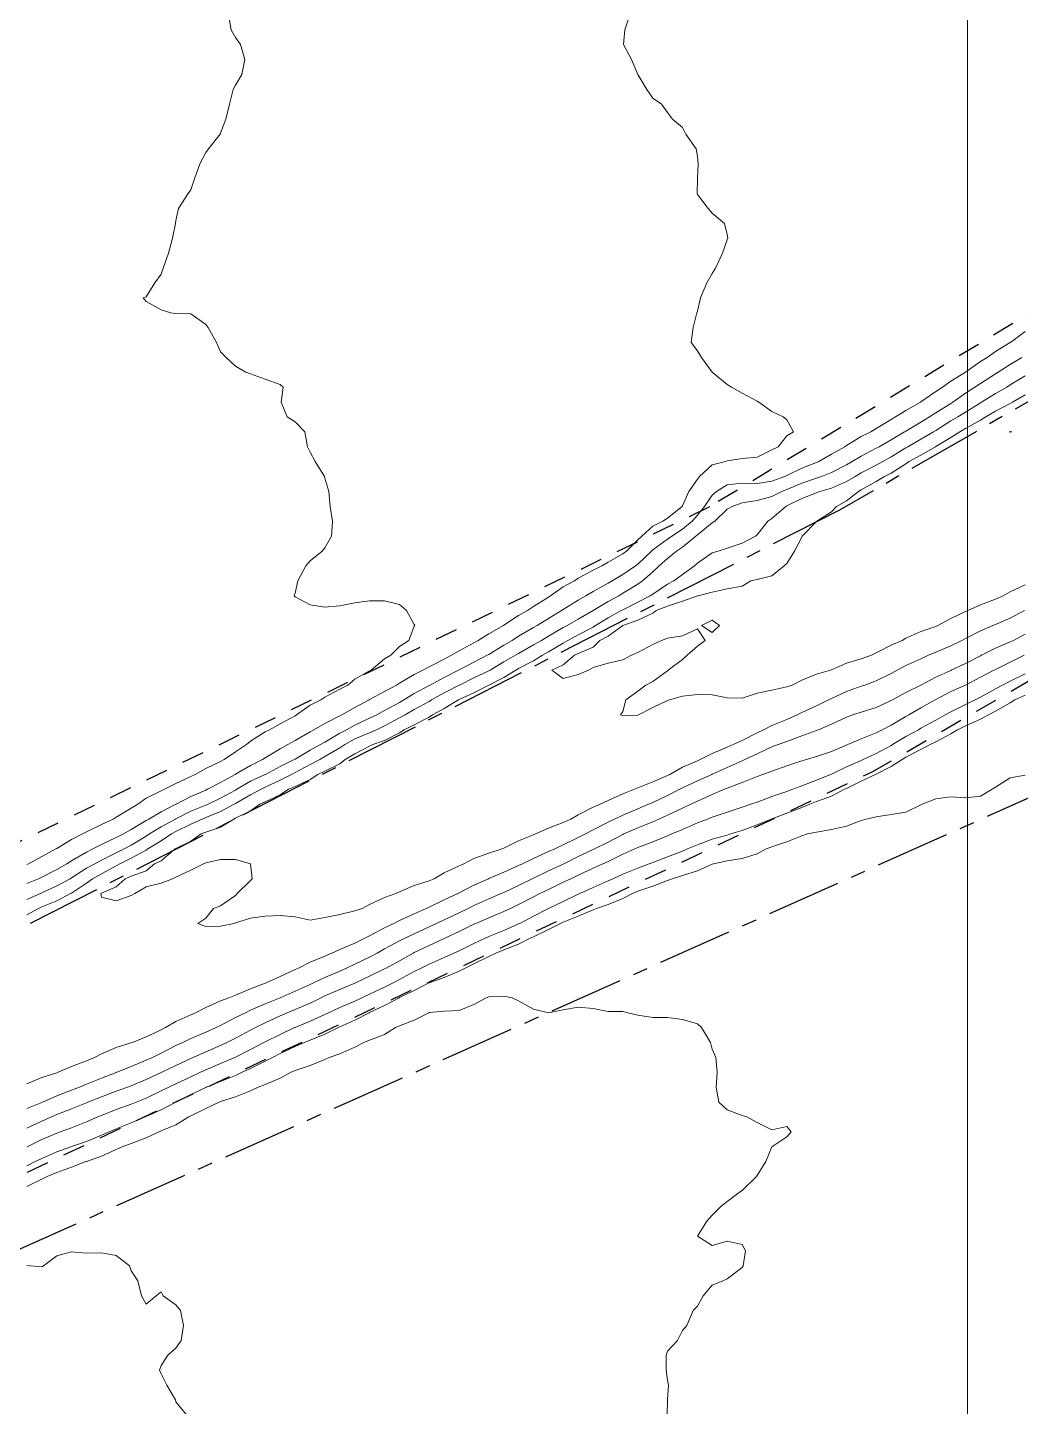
# Model space of a CAD drawing. Header units: centimetres. Extents: x 0 to 642158, y -847 to 649707.
# Drawn here: x 616935.27 to 616968.59, y 619902.53 to 619948.82 of the extents above; entities that cross this region are included whole.
import ezdxf

# ---------------------------------------------------------------- set-up
doc = ezdxf.new("R2010")
doc.units = ezdxf.units.CM
doc.header["$MEASUREMENT"] = 0
doc.linetypes.add('CENTERX2', pattern=[4, 2.5, -0.5, 0.5, -0.5])
doc.linetypes.add('JIS_02_0.7', pattern=[1.35, 0.75, -0.6])
for name, color, linetype, lineweight in [('MEV_grille', 254, 'Continuous', 9), ('WAL_parcellaire agricole', 7, 'JIS_02_0.7', 25), ('WAL_topographie 0.5', 253, 'Continuous', 20)]:
    doc.layers.add(name, color=color, linetype=linetype, lineweight=lineweight)
doc.layers.add('SPW_parcellaire cadastral', color=7, linetype='CENTERX2', lineweight=25, true_color=0xff0542)

# ---------------------------------------------------------------- blocks, each defined once
blk = doc.blocks.new('*U112')
at = {"layer": 'MEV_grille', "transparency": 33554687}
blk.add_lwpolyline([(0, 1825.476), (0, -1825.476)], dxfattribs=at)
blk = doc.blocks.new('*U113')
at = {"layer": 'MEV_grille', "color": 0, "linetype": 'ByBlock', "lineweight": -2, "transparency": 16777216}
blk.add_blockref('*U112', (1600, 0), dxfattribs=at)

msp = doc.modelspace()

# ---------------------------------------------------------------- linework, layer by layer
at = {"layer": 'SPW_parcellaire cadastral'}
for points in [[(616921.398, 619912.152), (616803.95, 620042.534), (616842.291, 620067.212), (616824.166, 620098.846), (616913.726, 620151.806), (617037.024, 619981.817), (616987.92, 619947.229), (616962.52, 619932.624), (616929.537, 619915.761), (616921.398, 619912.152)], [(617007.905, 619826.751), (616920.013, 619901.11), (616969.525, 619923.259), (617063.567, 619833.635)]]:
    msp.add_lwpolyline(points, dxfattribs=at)
at = {"layer": 'WAL_parcellaire agricole'}
for points in [[(617004.365, 620160.596), (617008.458, 620154.4), (617135.971, 620039.415), (617097.973, 620020.411), (617076.475, 620008.409), (617057.809, 619999.407), (617044.144, 619991.405), (617027.645, 619979.57), (617009.147, 619966.735), (616986.816, 619950.066), (616958.152, 619932.729), (616872.99, 619891.386), (616829.993, 619869.882)], [(616834.393, 619862.141), (616901.115, 619894.202), (616963.611, 619923.834), (616998.733, 619944.275), (617044.542, 619975.155), (617078.601, 619997.784), (617129.239, 620024.449), (617150.605, 620035.193), (617167.005, 620042.471), (617183.636, 620049.254), (617195.968, 620052.589), (617205.635, 620054.257), (617214.468, 620054.924), (617225.801, 620055.092), (617244.635, 620054.095), (617264.801, 620051.764), (617279.268, 620048.932), (617287.568, 620047.033), (617298.302, 620043.934), (617316.303, 620037.27), (617206.585, 619911.125), (617193.234, 619891.652), (617159.761, 619845.532), (616438.339, 619756.31)]]:
    msp.add_lwpolyline(points, dxfattribs=at)
at = {"layer": 'WAL_topographie 0.5'}
for points in [[(616955.484, 619949.25), (616955.319, 619948.75), (616955.273, 619948.25), (616955.533, 619947.75), (616955.75, 619947.25), (616955.75, 619947.25), (616956.058, 619946.75), (616956.25, 619946.456), (616956.542, 619946.25), (616956.75, 619945.972), (616956.917, 619945.75), (616957.25, 619945.464), (616957.365, 619945.25), (616957.71, 619944.75), (616957.75, 619944.5), (616957.779, 619944.25), (616957.75, 619943.75), (616957.75, 619943.749), (616957.739, 619943.25), (616957.75, 619943.221), (616958.114, 619942.75), (616958.25, 619942.592), (616958.656, 619942.25), (616958.75, 619941.875), (616958.767, 619941.75), (616958.75, 619941.7), (616958.595, 619941.25), (616958.361, 619940.75), (616958.25, 619940.568), (616958.061, 619940.25), (616957.85, 619939.75), (616957.75, 619939.306), (616957.736, 619939.25), (616957.607, 619938.75), (616957.542, 619938.25), (616957.75, 619937.972), (616957.893, 619937.75), (616958.25, 619937.25), (616958.25, 619937.25), (616958.75, 619936.844), (616958.893, 619936.75), (616959.25, 619936.553), (616959.75, 619936.276), (616959.809, 619936.25), (616960.25, 619935.937), (616960.625, 619935.75), (616960.75, 619935.656), (616960.974, 619935.25), (616960.75, 619935.12), (616960.456, 619934.75), (616960.25, 619934.648), (616959.75, 619934.406), (616959.25, 619934.353), (616958.75, 619934.283), (616958.688, 619934.25), (616958.25, 619934.147), (616957.824, 619933.75), (616957.75, 619933.66), (616957.463, 619933.25), (616957.25, 619932.767), (616957.239, 619932.75), (616956.75, 619932.358), (616956.595, 619932.25), (616956.25, 619932.086), (616955.886, 619931.75), (616955.75, 619931.621), (616955.373, 619931.25), (616955.25, 619931.158), (616954.75, 619930.875), (616954.548, 619930.75), (616954.25, 619930.609), (616953.75, 619930.334), (616953.623, 619930.25), (616953.25, 619930.049), (616952.824, 619929.75), (616952.75, 619929.705), (616952.25, 619929.382), (616952.051, 619929.25), (616951.75, 619929.085), (616951.25, 619928.759), (616951.238, 619928.75), (616950.75, 619928.471), (616950.397, 619928.25), (616950.25, 619928.169), (616949.75, 619927.897), (616949.501, 619927.75), (616949.25, 619927.623), (616948.75, 619927.366), (616948.538, 619927.25), (616948.25, 619927.108), (616947.75, 619926.813), (616947.648, 619926.75), (616947.25, 619926.532), (616946.75, 619926.262), (616946.731, 619926.25), (616946.25, 619925.992), (616945.82, 619925.75), (616945.75, 619925.715), (616945.25, 619925.463), (616944.874, 619925.25), (616944.75, 619925.183), (616944.25, 619924.894), (616944.008, 619924.75), (616943.75, 619924.604), (616943.25, 619924.312), (616943.154, 619924.25), (616942.75, 619924.053), (616942.25, 619923.756), (616942.24, 619923.75), (616941.75, 619923.474), (616941.314, 619923.25), (616941.25, 619923.222), (616940.75, 619923.008), (616940.259, 619922.75), (616940.25, 619922.746), (616939.75, 619922.499), (616939.342, 619922.25), (616939.25, 619922.198), (616938.75, 619921.897), (616938.489, 619921.75), (616938.25, 619921.635), (616937.75, 619921.399), (616937.466, 619921.25), (616937.25, 619921.145), (616936.75, 619920.85), (616936.588, 619920.75), (616936.25, 619920.559), (616935.75, 619920.306), (616935.635, 619920.25), (616935.25, 619920.083)], [(616942.016, 619949.25), (616942.101, 619948.75), (616942.25, 619948.491), (616942.421, 619948.25), (616942.56, 619947.75), (616942.458, 619947.25), (616942.25, 619946.893), (616942.17, 619946.75), (616942.047, 619946.25), (616941.923, 619945.75), (616941.75, 619945.275), (616941.738, 619945.25), (616941.338, 619944.75), (616941.25, 619944.625), (616941.056, 619944.25), (616940.875, 619943.75), (616940.75, 619943.375), (616940.663, 619943.25), (616940.333, 619942.75), (616940.25, 619942.35), (616940.238, 619942.25), (616940.136, 619941.75), (616940.006, 619941.25), (616939.827, 619940.75), (616939.75, 619940.55), (616939.546, 619940.25), (616939.25, 619939.786), (616939.15, 619939.75), (616939.25, 619939.625), (616939.75, 619939.35), (616940.083, 619939.25), (616940.25, 619939.229), (616940.75, 619939.213), (616941.25, 619938.85), (616941.331, 619938.75), (616941.611, 619938.25), (616941.75, 619937.938), (616941.938, 619937.75), (616942.25, 619937.456), (616942.6, 619937.25), (616942.75, 619937.194), (616943.25, 619937.017), (616943.75, 619936.845), (616943.845, 619936.75), (616943.785, 619936.25), (616943.983, 619935.75), (616944.25, 619935.59), (616944.577, 619935.25), (616944.67, 619934.75), (616944.75, 619934.566), (616944.926, 619934.25), (616945.234, 619933.75), (616945.25, 619933.7), (616945.382, 619933.25), (616945.426, 619932.75), (616945.5, 619932.25), (616945.466, 619931.75), (616945.25, 619931.36), (616945.154, 619931.25), (616944.75, 619930.917), (616944.608, 619930.75), (616944.338, 619930.25), (616944.25, 619929.833), (616944.223, 619929.75), (616944.25, 619929.715), (616944.75, 619929.439), (616945.25, 619929.366), (616945.75, 619929.408), (616946.25, 619929.508), (616946.75, 619929.583), (616947.25, 619929.583), (616947.75, 619929.457), (616947.99, 619929.25), (616948.25, 619928.786), (616948.266, 619928.75), (616948.25, 619928.729), (616948.07, 619928.25), (616947.75, 619928.049), (616947.462, 619927.75), (616947.25, 619927.625), (616946.797, 619927.25), (616946.75, 619927.227), (616946.25, 619926.951), (616946.015, 619926.75), (616945.75, 619926.617), (616945.25, 619926.347), (616945.118, 619926.25), (616944.75, 619926.078), (616944.3, 619925.75), (616944.25, 619925.722), (616943.75, 619925.452), (616943.392, 619925.25), (616943.25, 619925.183), (616942.75, 619924.872), (616942.62, 619924.75), (616942.25, 619924.506), (616941.873, 619924.25), (616941.75, 619924.185), (616941.25, 619923.949), (616940.9, 619923.75), (616940.75, 619923.682), (616940.25, 619923.444), (616939.863, 619923.25), (616939.75, 619923.201), (616939.25, 619922.952), (616938.971, 619922.75), (616938.75, 619922.616), (616938.25, 619922.31), (616938.146, 619922.25), (616937.75, 619922.067), (616937.25, 619921.821), (616937.12, 619921.75), (616936.75, 619921.568), (616936.25, 619921.268), (616936.223, 619921.25), (616935.75, 619920.991), (616935.301, 619920.75), (616935.25, 619920.727)], [(616968.75, 619938.625), (616968.252, 619938.25), (616968.25, 619938.249), (616967.75, 619937.95), (616967.476, 619937.75), (616967.25, 619937.608), (616966.75, 619937.251), (616966.748, 619937.25), (616966.25, 619936.955), (616965.977, 619936.75), (616965.75, 619936.603), (616965.25, 619936.257), (616965.241, 619936.25), (616964.75, 619935.973), (616964.403, 619935.75), (616964.25, 619935.662), (616963.75, 619935.364), (616963.566, 619935.25), (616963.25, 619935.092), (616962.75, 619934.79), (616962.693, 619934.75), (616962.25, 619934.497), (616961.829, 619934.25), (616961.75, 619934.217), (616961.25, 619934.029), (616960.75, 619933.785), (616960.682, 619933.75), (616960.25, 619933.59), (616959.75, 619933.513), (616959.25, 619933.524), (616958.75, 619933.471), (616958.391, 619933.25), (616958.25, 619933.126), (616957.991, 619932.75), (616957.75, 619932.453), (616957.576, 619932.25), (616957.25, 619931.985), (616956.893, 619931.75), (616956.75, 619931.651), (616956.25, 619931.287), (616956.212, 619931.25), (616955.75, 619930.809), (616955.674, 619930.75), (616955.25, 619930.457), (616954.889, 619930.25), (616954.75, 619930.168), (616954.25, 619929.891), (616954.006, 619929.75), (616953.75, 619929.596), (616953.25, 619929.291), (616953.188, 619929.25), (616952.75, 619928.987), (616952.368, 619928.75), (616952.25, 619928.68), (616951.75, 619928.386), (616951.534, 619928.25), (616951.25, 619928.085), (616950.75, 619927.78), (616950.699, 619927.75), (616950.25, 619927.516), (616949.75, 619927.257), (616949.738, 619927.25), (616949.25, 619927.003), (616948.778, 619926.75), (616948.75, 619926.735), (616948.25, 619926.462), (616947.903, 619926.25), (616947.75, 619926.167), (616947.25, 619925.891), (616946.987, 619925.75), (616946.75, 619925.642), (616946.25, 619925.408), (616945.97, 619925.25), (616945.75, 619925.135), (616945.25, 619924.836), (616945.104, 619924.75), (616944.75, 619924.567), (616944.25, 619924.267), (616944.223, 619924.25), (616943.75, 619924.012), (616943.261, 619923.75), (616943.25, 619923.745), (616942.75, 619923.524), (616942.291, 619923.25), (616942.25, 619923.226), (616941.75, 619922.95), (616941.331, 619922.75), (616941.25, 619922.716), (616940.75, 619922.516), (616940.25, 619922.261), (616940.231, 619922.25), (616939.75, 619921.991), (616939.368, 619921.75), (616939.25, 619921.675), (616938.75, 619921.379), (616938.511, 619921.25), (616938.25, 619921.122), (616937.75, 619920.876), (616937.524, 619920.75), (616937.25, 619920.603), (616936.75, 619920.277), (616936.705, 619920.25), (616936.25, 619920.009), (616935.75, 619919.773), (616935.703, 619919.75), (616935.25, 619919.547)], [(616968.635, 619937.75), (616968.25, 619937.511), (616967.838, 619937.25), (616967.75, 619937.194), (616967.25, 619936.874), (616967.057, 619936.75), (616966.75, 619936.551), (616966.319, 619936.25), (616966.25, 619936.206), (616965.75, 619935.889), (616965.536, 619935.75), (616965.25, 619935.573), (616964.75, 619935.279), (616964.704, 619935.25), (616964.25, 619934.982), (616963.845, 619934.75), (616963.75, 619934.699), (616963.25, 619934.436), (616962.944, 619934.25), (616962.75, 619934.14), (616962.25, 619933.885), (616961.918, 619933.75), (616961.75, 619933.691), (616961.25, 619933.53), (616960.75, 619933.318), (616960.587, 619933.25), (616960.25, 619933.086), (616959.75, 619932.95), (616959.25, 619932.863), (616958.916, 619932.75), (616958.75, 619932.658), (616958.33, 619932.25), (616958.25, 619932.192), (616957.75, 619931.793), (616957.696, 619931.75), (616957.25, 619931.384), (616957.051, 619931.25), (616956.75, 619930.997), (616956.47, 619930.75), (616956.25, 619930.547), (616955.906, 619930.25), (616955.75, 619930.142), (616955.25, 619929.831), (616955.111, 619929.75), (616954.75, 619929.557), (616954.252, 619929.25), (616954.25, 619929.249), (616953.75, 619928.964), (616953.376, 619928.75), (616953.25, 619928.686), (616952.75, 619928.391), (616952.519, 619928.25), (616952.25, 619928.098), (616951.75, 619927.81), (616951.651, 619927.75), (616951.25, 619927.525), (616950.794, 619927.25), (616950.75, 619927.226), (616950.25, 619926.993), (616949.762, 619926.75), (616949.75, 619926.744), (616949.25, 619926.487), (616948.831, 619926.25), (616948.75, 619926.202), (616948.25, 619925.928), (616947.94, 619925.75), (616947.75, 619925.646), (616947.25, 619925.376), (616946.986, 619925.25), (616946.75, 619925.15), (616946.25, 619924.942), (616945.919, 619924.75), (616945.75, 619924.641), (616945.25, 619924.348), (616945.075, 619924.25), (616944.75, 619924.08), (616944.25, 619923.816), (616944.129, 619923.75), (616943.75, 619923.557), (616943.25, 619923.318), (616943.11, 619923.25), (616942.75, 619923.065), (616942.25, 619922.776), (616942.205, 619922.75), (616941.75, 619922.505), (616941.25, 619922.299), (616941.134, 619922.25), (616940.75, 619922.077), (616940.25, 619921.83), (616940.107, 619921.75), (616939.75, 619921.521), (616939.31, 619921.25), (616939.25, 619921.21), (616938.75, 619920.939), (616938.371, 619920.75), (616938.25, 619920.677), (616937.75, 619920.416), (616937.455, 619920.25), (616937.25, 619920.1), (616936.75, 619919.767), (616936.716, 619919.75), (616936.25, 619919.507), (616935.75, 619919.303), (616935.636, 619919.25), (616935.25, 619919.036)], [(616968.75, 619937.135), (616968.25, 619936.825), (616968.13, 619936.75), (616967.75, 619936.536), (616967.287, 619936.25), (616967.25, 619936.229), (616966.75, 619935.917), (616966.49, 619935.75), (616966.25, 619935.616), (616965.75, 619935.301), (616965.671, 619935.25), (616965.25, 619935.001), (616964.808, 619934.75), (616964.75, 619934.717), (616964.25, 619934.407), (616963.97, 619934.25), (616963.75, 619934.134), (616963.25, 619933.87), (616963.042, 619933.75), (616962.75, 619933.584), (616962.25, 619933.358), (616961.863, 619933.25), (616961.75, 619933.206), (616961.25, 619933.01), (616960.75, 619932.766), (616960.715, 619932.75), (616960.25, 619932.347), (616960.111, 619932.25), (616959.75, 619931.788), (616959.699, 619931.75), (616959.25, 619931.517), (616958.75, 619931.347), (616958.449, 619931.25), (616958.25, 619931.187), (616957.75, 619930.841), (616957.648, 619930.75), (616957.25, 619930.467), (616956.964, 619930.25), (616956.75, 619930.136), (616956.25, 619929.807), (616956.166, 619929.75), (616955.75, 619929.534), (616955.25, 619929.281), (616955.196, 619929.25), (616954.75, 619929.01), (616954.331, 619928.75), (616954.25, 619928.697), (616953.75, 619928.433), (616953.406, 619928.25), (616953.25, 619928.159), (616952.75, 619927.868), (616952.548, 619927.75), (616952.25, 619927.566), (616951.75, 619927.304), (616951.656, 619927.25), (616951.25, 619927.004), (616950.753, 619926.75), (616950.75, 619926.748), (616950.25, 619926.49), (616949.75, 619926.261), (616949.728, 619926.25), (616949.25, 619925.958), (616948.859, 619925.75), (616948.75, 619925.675), (616948.25, 619925.419), (616947.912, 619925.25), (616947.75, 619925.146), (616947.25, 619924.885), (616946.859, 619924.75), (616946.75, 619924.698), (616946.25, 619924.44), (616945.928, 619924.25), (616945.75, 619924.107), (616945.25, 619923.858), (616945.017, 619923.75), (616944.75, 619923.581), (616944.25, 619923.349), (616944.026, 619923.25), (616943.75, 619923.067), (616943.25, 619922.834), (616943.071, 619922.75), (616942.75, 619922.533), (616942.25, 619922.278), (616942.19, 619922.25), (616941.75, 619921.983), (616941.25, 619921.81), (616941.093, 619921.75), (616940.75, 619921.51), (616940.25, 619921.266), (616940.222, 619921.25), (616939.75, 619920.848), (616939.531, 619920.75), (616939.25, 619920.512), (616938.75, 619920.334), (616938.551, 619920.25), (616938.25, 619919.971), (616937.75, 619919.763), (616937.73, 619919.75), (616937.75, 619919.634), (616938.25, 619919.501), (616938.75, 619919.687), (616938.876, 619919.75), (616939.25, 619919.972), (616939.75, 619920.104), (616940.135, 619920.25), (616940.25, 619920.302), (616940.75, 619920.539), (616941.177, 619920.75), (616941.25, 619920.781), (616941.75, 619920.893), (616942.25, 619920.895), (616942.75, 619920.753), (616942.757, 619920.75), (616942.804, 619920.25), (616942.75, 619920.194), (616942.306, 619919.75), (616942.25, 619919.682), (616941.75, 619919.336), (616941.514, 619919.25), (616941.25, 619918.924), (616940.982, 619918.75), (616941.25, 619918.646), (616941.75, 619918.653), (616942.2, 619918.75), (616942.25, 619918.765), (616942.75, 619918.927), (616943.25, 619918.994), (616943.75, 619919.009), (616944.25, 619918.969), (616944.75, 619918.853), (616945.25, 619918.942), (616945.75, 619919.051), (616946.25, 619919.165), (616946.503, 619919.25), (616946.75, 619919.387), (616947.25, 619919.62), (616947.629, 619919.75), (616947.75, 619919.812), (616948.25, 619920.019), (616948.75, 619920.178), (616948.92, 619920.25), (616949.25, 619920.442), (616949.75, 619920.68), (616949.914, 619920.75), (616950.25, 619920.929), (616950.75, 619921.109), (616951.203, 619921.25), (616951.25, 619921.271), (616951.75, 619921.516), (616952.25, 619921.725), (616952.314, 619921.75), (616952.75, 619921.944), (616953.25, 619922.133), (616953.5, 619922.25), (616953.75, 619922.395), (616954.25, 619922.647), (616954.489, 619922.75), (616954.75, 619922.88), (616955.25, 619923.098), (616955.642, 619923.25), (616955.75, 619923.301), (616956.25, 619923.505), (616956.75, 619923.716), (616956.82, 619923.75), (616957.25, 619923.988), (616957.75, 619924.211), (616957.838, 619924.25), (616958.25, 619924.455), (616958.75, 619924.665), (616958.946, 619924.75), (616959.25, 619924.892), (616959.75, 619925.148), (616959.97, 619925.25), (616960.25, 619925.393), (616960.75, 619925.597), (616961.093, 619925.75), (616961.25, 619925.828), (616961.75, 619926.052), (616962.147, 619926.25), (616962.25, 619926.302), (616962.75, 619926.533), (616963.25, 619926.709), (616963.366, 619926.75), (616963.75, 619926.89), (616964.25, 619927.142), (616964.456, 619927.25), (616964.75, 619927.404), (616965.25, 619927.636), (616965.509, 619927.75), (616965.75, 619927.85), (616966.25, 619928.069), (616966.621, 619928.25), (616966.75, 619928.315), (616967.25, 619928.575), (616967.663, 619928.75), (616967.75, 619928.785), (616968.25, 619928.995), (616968.732, 619929.25)], [(616968.75, 619936.493), (616968.328, 619936.25), (616968.25, 619936.204), (616967.75, 619935.941), (616967.425, 619935.75), (616967.25, 619935.64), (616966.75, 619935.358), (616966.555, 619935.25), (616966.25, 619935.064), (616965.75, 619934.756), (616965.74, 619934.75), (616965.25, 619934.469), (616964.853, 619934.25), (616964.75, 619934.179), (616964.25, 619933.865), (616964.026, 619933.75), (616963.75, 619933.583), (616963.25, 619933.304), (616963.151, 619933.25), (616962.75, 619932.935), (616962.421, 619932.75), (616962.25, 619932.57), (616961.759, 619932.25), (616961.75, 619932.241), (616961.268, 619931.75), (616961.25, 619931.711), (616961.005, 619931.25), (616960.75, 619930.83), (616960.66, 619930.75), (616960.25, 619930.42), (616959.75, 619930.295), (616959.543, 619930.25), (616959.25, 619930.068), (616958.75, 619929.983), (616958.25, 619929.865), (616957.759, 619929.75), (616957.75, 619929.746), (616957.25, 619929.562), (616956.75, 619929.402), (616956.371, 619929.25), (616956.25, 619929.167), (616955.75, 619928.929), (616955.25, 619928.753), (616955.244, 619928.75), (616954.75, 619928.397), (616954.478, 619928.25), (616954.25, 619928.027), (616953.75, 619927.807), (616953.629, 619927.75), (616953.25, 619927.424), (616952.867, 619927.25), (616953.25, 619926.967), (616953.75, 619927.103), (616954.092, 619927.25), (616954.25, 619927.335), (616954.75, 619927.486), (616955.25, 619927.599), (616955.543, 619927.75), (616955.75, 619927.842), (616956.25, 619928.107), (616956.547, 619928.25), (616956.75, 619928.325), (616957.25, 619928.405), (616957.75, 619928.638), (616958.014, 619928.25), (616957.75, 619928.054), (616957.403, 619927.75), (616957.25, 619927.613), (616956.764, 619927.25), (616956.75, 619927.233), (616956.25, 619926.865), (616956.022, 619926.75), (616955.75, 619926.54), (616955.352, 619926.25), (616955.25, 619925.857), (616955.167, 619925.75), (616955.25, 619925.731), (616955.75, 619925.739), (616955.776, 619925.75), (616956.25, 619926), (616956.75, 619926.231), (616956.81, 619926.25), (616957.25, 619926.379), (616957.75, 619926.438), (616958.25, 619926.424), (616958.75, 619926.323), (616959.25, 619926.306), (616959.75, 619926.483), (616960.25, 619926.574), (616960.75, 619926.689), (616960.934, 619926.75), (616961.25, 619926.913), (616961.75, 619927.114), (616962.222, 619927.25), (616962.25, 619927.263), (616962.75, 619927.485), (616963.25, 619927.635), (616963.588, 619927.75), (616963.75, 619927.831), (616964.25, 619928.092), (616964.617, 619928.25), (616964.75, 619928.321), (616965.25, 619928.544), (616965.75, 619928.721), (616965.817, 619928.75), (616966.25, 619928.98), (616966.75, 619929.219), (616966.825, 619929.25), (616967.25, 619929.443), (616967.75, 619929.635), (616968.006, 619929.75), (616968.25, 619929.877), (616968.75, 619930.112)], [(616968.25, 619935.24), (616968.301, 619935.25), (616968.25, 619935.259), (616968.215, 619935.25), (616968.25, 619935.24)], [(616958.496, 619928.75), (616958.25, 619928.52), (616957.887, 619928.75), (616958.25, 619928.929), (616958.496, 619928.75)], [(616935.25, 619913.366), (616935.75, 619913.577), (616936.25, 619913.733), (616936.301, 619913.75), (616936.75, 619913.942), (616937.25, 619914.139), (616937.522, 619914.25), (616937.75, 619914.369), (616938.25, 619914.58), (616938.75, 619914.734), (616938.794, 619914.75), (616939.25, 619914.938), (616939.75, 619915.176), (616939.897, 619915.25), (616940.25, 619915.456), (616940.75, 619915.682), (616940.903, 619915.75), (616941.25, 619915.927), (616941.75, 619916.145), (616942.026, 619916.25), (616942.25, 619916.34), (616942.75, 619916.549), (616943.25, 619916.738), (616943.28, 619916.75), (616943.75, 619916.965), (616944.25, 619917.196), (616944.365, 619917.25), (616944.75, 619917.445), (616945.25, 619917.653), (616945.48, 619917.75), (616945.75, 619917.87), (616946.25, 619918.09), (616946.585, 619918.25), (616946.75, 619918.336), (616947.25, 619918.602), (616947.56, 619918.75), (616947.75, 619918.846), (616948.25, 619919.074), (616948.653, 619919.25), (616948.75, 619919.295), (616949.25, 619919.536), (616949.71, 619919.75), (616949.75, 619919.771), (616950.25, 619920.03), (616950.742, 619920.25), (616950.75, 619920.254), (616951.25, 619920.47), (616951.75, 619920.689), (616951.882, 619920.75), (616952.25, 619920.931), (616952.75, 619921.157), (616952.961, 619921.25), (616953.25, 619921.381), (616953.75, 619921.627), (616953.997, 619921.75), (616954.25, 619921.888), (616954.75, 619922.145), (616954.969, 619922.25), (616955.25, 619922.383), (616955.75, 619922.598), (616956.112, 619922.75), (616956.25, 619922.809), (616956.75, 619923.042), (616957.16, 619923.25), (616957.25, 619923.296), (616957.75, 619923.534), (616958.234, 619923.75), (616958.25, 619923.758), (616958.75, 619923.983), (616959.25, 619924.21), (616959.337, 619924.25), (616959.75, 619924.444), (616960.25, 619924.671), (616960.456, 619924.75), (616960.75, 619924.857), (616961.25, 619925.04), (616961.75, 619925.226), (616961.812, 619925.25), (616962.25, 619925.432), (616962.75, 619925.673), (616962.967, 619925.75), (616963.25, 619925.844), (616963.75, 619926.002), (616964.25, 619926.227), (616964.292, 619926.25), (616964.75, 619926.503), (616965.25, 619926.749), (616965.252, 619926.75), (616965.75, 619927.017), (616966.25, 619927.244), (616966.265, 619927.25), (616966.75, 619927.475), (616967.25, 619927.734), (616967.281, 619927.75), (616967.75, 619927.992), (616968.25, 619928.198), (616968.356, 619928.25), (616968.75, 619928.455)], [(616935.25, 619912.53), (616935.75, 619912.741), (616935.771, 619912.75), (616936.25, 619912.963), (616936.75, 619913.154), (616937.009, 619913.25), (616937.25, 619913.348), (616937.75, 619913.553), (616938.25, 619913.745), (616938.263, 619913.75), (616938.75, 619913.948), (616939.25, 619914.152), (616939.465, 619914.25), (616939.75, 619914.391), (616940.25, 619914.644), (616940.481, 619914.75), (616940.75, 619914.879), (616941.25, 619915.095), (616941.599, 619915.25), (616941.75, 619915.326), (616942.25, 619915.586), (616942.58, 619915.75), (616942.75, 619915.831), (616943.25, 619916.051), (616943.746, 619916.25), (616943.75, 619916.252), (616944.25, 619916.47), (616944.75, 619916.698), (616944.863, 619916.75), (616945.25, 619916.935), (616945.75, 619917.149), (616945.977, 619917.25), (616946.25, 619917.38), (616946.75, 619917.62), (616946.998, 619917.75), (616947.25, 619917.889), (616947.75, 619918.163), (616947.927, 619918.25), (616948.25, 619918.403), (616948.75, 619918.631), (616949, 619918.75), (616949.25, 619918.871), (616949.75, 619919.107), (616950.058, 619919.25), (616950.25, 619919.344), (616950.75, 619919.569), (616951.169, 619919.75), (616951.25, 619919.787), (616951.75, 619920.026), (616952.206, 619920.25), (616952.25, 619920.272), (616952.75, 619920.51), (616953.25, 619920.742), (616953.267, 619920.75), (616953.75, 619920.993), (616954.25, 619921.23), (616954.294, 619921.25), (616954.75, 619921.475), (616955.25, 619921.736), (616955.281, 619921.75), (616955.75, 619921.955), (616956.25, 619922.158), (616956.46, 619922.25), (616956.75, 619922.38), (616957.25, 619922.616), (616957.535, 619922.75), (616957.75, 619922.851), (616958.25, 619923.075), (616958.657, 619923.25), (616958.75, 619923.288), (616959.25, 619923.481), (616959.75, 619923.677), (616959.948, 619923.75), (616960.25, 619923.862), (616960.75, 619924.034), (616961.25, 619924.202), (616961.413, 619924.25), (616961.75, 619924.347), (616962.25, 619924.524), (616962.75, 619924.731), (616962.797, 619924.75), (616963.25, 619924.946), (616963.75, 619925.149), (616963.949, 619925.25), (616964.25, 619925.408), (616964.75, 619925.698), (616964.843, 619925.75), (616965.25, 619925.985), (616965.729, 619926.25), (616965.75, 619926.262), (616966.25, 619926.53), (616966.746, 619926.75), (616966.75, 619926.752), (616967.25, 619927.014), (616967.702, 619927.25), (616967.75, 619927.275), (616968.25, 619927.518), (616968.711, 619927.75)], [(616935.25, 619911.873), (616935.75, 619912.106), (616936.075, 619912.25), (616936.25, 619912.328), (616936.75, 619912.523), (616937.25, 619912.729), (616937.299, 619912.75), (616937.75, 619912.927), (616938.25, 619913.116), (616938.628, 619913.25), (616938.75, 619913.295), (616939.25, 619913.508), (616939.75, 619913.739), (616939.774, 619913.75), (616940.25, 619913.973), (616940.75, 619914.213), (616940.832, 619914.25), (616941.25, 619914.441), (616941.75, 619914.654), (616941.957, 619914.75), (616942.25, 619914.897), (616942.75, 619915.167), (616942.916, 619915.25), (616943.25, 619915.413), (616943.75, 619915.647), (616943.983, 619915.75), (616944.25, 619915.862), (616944.75, 619916.073), (616945.121, 619916.25), (616945.25, 619916.312), (616945.75, 619916.53), (616946.25, 619916.739), (616946.274, 619916.75), (616946.75, 619916.978), (616947.25, 619917.222), (616947.305, 619917.25), (616947.75, 619917.496), (616948.215, 619917.75), (616948.25, 619917.768), (616948.75, 619918.005), (616949.25, 619918.24), (616949.271, 619918.25), (616949.75, 619918.482), (616950.25, 619918.723), (616950.312, 619918.75), (616950.75, 619918.937), (616951.25, 619919.146), (616951.476, 619919.25), (616951.75, 619919.378), (616952.25, 619919.641), (616952.465, 619919.75), (616952.75, 619919.889), (616953.25, 619920.128), (616953.497, 619920.25), (616953.75, 619920.373), (616954.25, 619920.607), (616954.577, 619920.75), (616954.75, 619920.827), (616955.25, 619921.069), (616955.652, 619921.25), (616955.75, 619921.294), (616956.25, 619921.488), (616956.75, 619921.687), (616956.897, 619921.75), (616957.25, 619921.904), (616957.75, 619922.126), (616958.09, 619922.25), (616958.25, 619922.313), (616958.75, 619922.483), (616959.25, 619922.651), (616959.546, 619922.75), (616959.75, 619922.822), (616960.25, 619923.006), (616960.75, 619923.175), (616960.957, 619923.25), (616961.25, 619923.364), (616961.75, 619923.558), (616962.219, 619923.75), (616962.25, 619923.763), (616962.75, 619924.007), (616963.25, 619924.22), (616963.316, 619924.25), (616963.75, 619924.447), (616964.25, 619924.723), (616964.294, 619924.75), (616964.75, 619925.02), (616965.166, 619925.25), (616965.25, 619925.298), (616965.75, 619925.569), (616966.063, 619925.75), (616966.25, 619925.855), (616966.75, 619926.093), (616967.066, 619926.25), (616967.25, 619926.343), (616967.75, 619926.62), (616967.994, 619926.75), (616968.25, 619926.879), (616968.75, 619927.127)], [(616935.263, 619911.25), (616935.75, 619911.488), (616936.25, 619911.709), (616936.369, 619911.75), (616936.75, 619911.887), (616937.25, 619912.086), (616937.625, 619912.25), (616937.75, 619912.302), (616938.25, 619912.499), (616938.75, 619912.681), (616938.918, 619912.75), (616939.25, 619912.885), (616939.75, 619913.124), (616940.015, 619913.25), (616940.25, 619913.358), (616940.75, 619913.6), (616941.075, 619913.75), (616941.25, 619913.833), (616941.75, 619914.043), (616942.226, 619914.25), (616942.25, 619914.261), (616942.75, 619914.518), (616943.199, 619914.75), (616943.25, 619914.776), (616943.75, 619915.022), (616944.23, 619915.25), (616944.25, 619915.259), (616944.75, 619915.467), (616945.25, 619915.694), (616945.367, 619915.75), (616945.75, 619915.926), (616946.25, 619916.141), (616946.488, 619916.25), (616946.75, 619916.369), (616947.25, 619916.608), (616947.537, 619916.75), (616947.75, 619916.86), (616948.25, 619917.133), (616948.483, 619917.25), (616948.75, 619917.385), (616949.25, 619917.6), (616949.579, 619917.75), (616949.75, 619917.831), (616950.25, 619918.077), (616950.623, 619918.25), (616950.75, 619918.307), (616951.25, 619918.513), (616951.75, 619918.731), (616951.787, 619918.75), (616952.25, 619918.992), (616952.748, 619919.25), (616952.75, 619919.251), (616953.25, 619919.485), (616953.75, 619919.726), (616953.802, 619919.75), (616954.25, 619919.955), (616954.75, 619920.173), (616954.913, 619920.25), (616955.25, 619920.398), (616955.75, 619920.608), (616956.131, 619920.75), (616956.25, 619920.794), (616956.75, 619920.982), (616957.25, 619921.177), (616957.422, 619921.25), (616957.75, 619921.391), (616958.25, 619921.576), (616958.75, 619921.716), (616958.859, 619921.75), (616959.25, 619921.87), (616959.75, 619922.054), (616960.225, 619922.25), (616960.25, 619922.26), (616960.75, 619922.448), (616961.25, 619922.637), (616961.522, 619922.75), (616961.75, 619922.839), (616962.25, 619923.025), (616962.687, 619923.25), (616962.75, 619923.281), (616963.25, 619923.522), (616963.726, 619923.75), (616963.75, 619923.76), (616964.25, 619924.011), (616964.621, 619924.25), (616964.75, 619924.324), (616965.25, 619924.583), (616965.559, 619924.75), (616965.75, 619924.842), (616966.25, 619925.112), (616966.48, 619925.25), (616966.75, 619925.384), (616967.25, 619925.603), (616967.514, 619925.75), (616967.75, 619925.87), (616968.25, 619926.157), (616968.404, 619926.25), (616968.75, 619926.415)], [(616935.25, 619910.614), (616935.522, 619910.75), (616935.75, 619910.861), (616936.25, 619911.081), (616936.721, 619911.25), (616936.75, 619911.26), (616937.25, 619911.427), (616937.75, 619911.635), (616938.009, 619911.75), (616938.25, 619911.855), (616938.75, 619912.051), (616939.223, 619912.25), (616939.25, 619912.261), (616939.75, 619912.49), (616940.25, 619912.748), (616940.253, 619912.75), (616940.75, 619913.003), (616941.25, 619913.242), (616941.269, 619913.25), (616941.75, 619913.442), (616942.25, 619913.647), (616942.473, 619913.75), (616942.75, 619913.877), (616943.25, 619914.123), (616943.494, 619914.25), (616943.75, 619914.375), (616944.25, 619914.612), (616944.558, 619914.75), (616944.75, 619914.832), (616945.25, 619915.034), (616945.704, 619915.25), (616945.75, 619915.271), (616946.25, 619915.505), (616946.73, 619915.75), (616946.75, 619915.759), (616947.25, 619915.994), (616947.738, 619916.25), (616947.75, 619916.256), (616948.25, 619916.501), (616948.74, 619916.75), (616948.75, 619916.755), (616949.25, 619916.937), (616949.75, 619917.141), (616949.954, 619917.25), (616950.25, 619917.39), (616950.75, 619917.633), (616950.986, 619917.75), (616951.25, 619917.858), (616951.75, 619918.056), (616952.143, 619918.25), (616952.25, 619918.3), (616952.75, 619918.549), (616953.159, 619918.75), (616953.25, 619918.789), (616953.75, 619918.989), (616954.25, 619919.203), (616954.367, 619919.25), (616954.75, 619919.383), (616955.25, 619919.586), (616955.567, 619919.75), (616955.75, 619919.826), (616956.25, 619919.998), (616956.75, 619920.189), (616956.898, 619920.25), (616957.25, 619920.359), (616957.75, 619920.518), (616958.25, 619920.737), (616958.286, 619920.75), (616958.75, 619920.853), (616959.25, 619920.932), (616959.75, 619921.083), (616960.061, 619921.25), (616960.25, 619921.317), (616960.75, 619921.488), (616961.25, 619921.684), (616961.44, 619921.75), (616961.75, 619921.814), (616962.25, 619921.901), (616962.75, 619922.017), (616963.25, 619922.2), (616963.411, 619922.25), (616963.75, 619922.33), (616964.25, 619922.401), (616964.75, 619922.479), (616965.25, 619922.732), (616965.29, 619922.75), (616965.75, 619922.927), (616966.25, 619923), (616966.75, 619922.964), (616967.25, 619923.02), (616967.642, 619923.25), (616967.75, 619923.319), (616968.25, 619923.638), (616968.75, 619923.728)], [(616935.25, 619909.918), (616935.75, 619910.158), (616935.93, 619910.25), (616936.25, 619910.385), (616936.75, 619910.57), (616937.232, 619910.75), (616937.25, 619910.755), (616937.75, 619910.932), (616938.25, 619911.162), (616938.448, 619911.25), (616938.75, 619911.357), (616939.25, 619911.545), (616939.68, 619911.75), (616939.75, 619911.779), (616940.25, 619911.989), (616940.681, 619912.25), (616940.75, 619912.286), (616941.25, 619912.537), (616941.704, 619912.75), (616941.75, 619912.767), (616942.25, 619912.926), (616942.75, 619913.123), (616943.007, 619913.25), (616943.25, 619913.345), (616943.75, 619913.558), (616944.114, 619913.75), (616944.25, 619913.806), (616944.75, 619913.974), (616945.25, 619914.183), (616945.39, 619914.25), (616945.75, 619914.368), (616946.25, 619914.59), (616946.551, 619914.75), (616946.75, 619914.825), (616947.25, 619915.018), (616947.615, 619915.25), (616947.75, 619915.307), (616948.25, 619915.501), (616948.739, 619915.75), (616948.75, 619915.753), (616949.25, 619915.8), (616949.75, 619915.823), (616950.25, 619916.028), (616950.659, 619916.25), (616950.75, 619916.279), (616951.25, 619916.303), (616951.536, 619916.25), (616951.75, 619916.153), (616952.25, 619915.864), (616952.75, 619915.75), (616953.25, 619915.85), (616953.75, 619915.936), (616954.25, 619915.889), (616954.75, 619915.786), (616955.25, 619915.788), (616955.417, 619915.75), (616955.75, 619915.669), (616956.25, 619915.593), (616956.75, 619915.588), (616957.25, 619915.517), (616957.75, 619915.381), (616957.891, 619915.25), (616958.184, 619914.75), (616958.25, 619914.523), (616958.37, 619914.25), (616958.412, 619913.75), (616958.378, 619913.25), (616958.464, 619912.75), (616958.75, 619912.487), (616959.25, 619912.303), (616959.404, 619912.25), (616959.75, 619912.063), (616960.25, 619911.821), (616960.75, 619911.929), (616960.897, 619911.75), (616960.75, 619911.583), (616960.25, 619911.25), (616960.25, 619911.25), (616960.05, 619910.75), (616959.75, 619910.285), (616959.728, 619910.25), (616959.25, 619909.783), (616959.198, 619909.75), (616958.75, 619909.417), (616958.553, 619909.25), (616958.25, 619908.956), (616958.071, 619908.75), (616957.75, 619908.25), (616958.25, 619907.94), (616958.75, 619908.078), (616959.25, 619907.97), (616959.367, 619907.75), (616959.288, 619907.25), (616959.25, 619907.191), (616958.75, 619906.819), (616958.607, 619906.75), (616958.25, 619906.599), (616957.939, 619906.25), (616957.75, 619905.9), (616957.613, 619905.75), (616957.393, 619905.25), (616957.25, 619905.083), (616957.083, 619904.75), (616956.75, 619904.386), (616956.702, 619904.25), (616956.702, 619903.75), (616956.75, 619903.417), (616956.775, 619903.25), (616956.75, 619902.75), (616956.75, 619902.749), (616956.731, 619902.25)], [(616935.25, 619907.264), (616935.375, 619907.25), (616935.75, 619907.216), (616935.808, 619907.25), (616936.25, 619907.588), (616936.75, 619907.726), (616937.25, 619907.675), (616937.75, 619907.69), (616938.25, 619907.595), (616938.689, 619907.25), (616938.75, 619907.083), (616938.972, 619906.75), (616939.096, 619906.25), (616939.25, 619905.964), (616939.583, 619906.25), (616939.75, 619906.375), (616939.827, 619906.25), (616940.25, 619905.945), (616940.402, 619905.75), (616940.507, 619905.25), (616940.421, 619904.75), (616940.25, 619904.489), (616939.975, 619904.25), (616939.75, 619903.904), (616939.697, 619903.75), (616939.75, 619903.625), (616939.944, 619903.25), (616940.233, 619902.75), (616940.25, 619902.687), (616940.6, 619902.25)]]:
    msp.add_lwpolyline(points, dxfattribs=at)

# ---------------------------------------------------------------- block references
at = {"layer": 'MEV_grille', "transparency": 33554687}
msp.add_blockref('*U113', (615366.814, 620593.644), dxfattribs=at)

doc.saveas('drawing.dxf')
